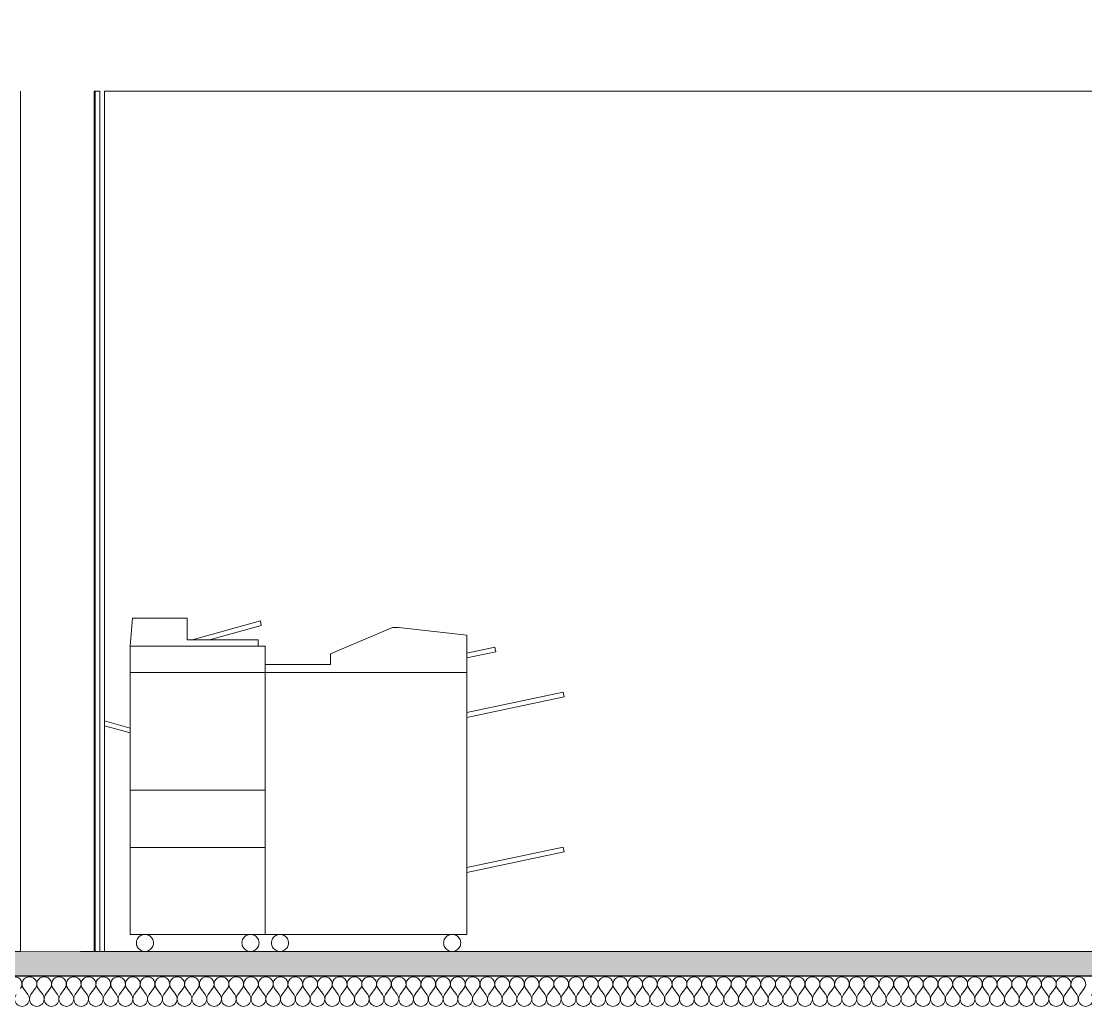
# Model space of a CAD drawing. Header units: millimetres. Extents: x -48147 to 1468943, y -496296 to 18123.
# Drawn here: x 1397886 to 1401317, y -491474 to -488296 of the extents above; entities that cross this region are included whole.
import ezdxf

# ---------------------------------------------------------------- set-up
doc = ezdxf.new("R2010")
doc.units = ezdxf.units.MM
doc.header["$MEASUREMENT"] = 0
doc.linetypes.add('Dashed', pattern=[2822.222233, 1411.111116, -1411.111116])
doc.linetypes.add('Wipeout_Contour', pattern=[1000, 0, -1000])
for name, color, linetype, lineweight, true_color in [('0_Pen_No__105', 7, 'Continuous', 15, 0xa6a6a6), ('New_A-20-M_Floor_Slab_Pen_No__107', 7, 'Continuous', 15, 0xa6a6a6), ('New_A-20-M_Floor_Slab_Pen_No__109', 7, 'Continuous', 15, 0xa6a6a6), ('New_A-20-M_Floor_Slab_Pen_No__162', 7, 'Continuous', 0, 0xe47200), ('New_A-35-M_FFE_Loose_Pen_No__64', 7, 'Continuous', 20, 0x606060)]:
    doc.layers.add(name, color=color, linetype=linetype, lineweight=lineweight, true_color=true_color)
for name, color, linetype in [('A-25-M_Wall_Int', 7, 'Continuous'), ('New_A-20-M_Floor_Slab', 7, 'Continuous'), ('New_A-25-M_Wall_Int', 7, 'Continuous'), ('New_A-35-M_FFE_Loose', 7, 'Continuous')]:
    doc.layers.add(name, color=color, linetype=linetype)
doc.layers.add('A-25-M_Wall_Int_Pen_No__87', color=8, linetype='Continuous', lineweight=20)
doc.layers.add('New_A-20-M_Floor_Slab_Pen_No__1', color=7, linetype='Continuous', lineweight=13)

# ---------------------------------------------------------------- blocks, each defined once
blk = doc.blocks.new('Section Elem_220_1', base_point=(1411454.5, -491295.5))
at = {"color": 254, "linetype": 'Wipeout_Contour', "lineweight": 0, "ltscale": 42978952.55593494}
blk.add_wipeout([(1398154, -491295.5), (1398284.3, -491295.5), (1398280.7, -491295.3), (1398277.2, -491294.6), (1398273.8, -491293.4), (1398270.5, -491291.8), (1398267.5, -491289.8), (1398264.8, -491287.5), (1398262.5, -491284.8), (1398260.5, -491281.8), (1398258.9, -491278.5), (1398257.7, -491275.1), (1398257, -491271.6), (1398256.8, -491268), (1398257, -491264.4), (1398257.7, -491260.9), (1398258.9, -491257.5), (1398260.5, -491254.3), (1398262.5, -491251.3), (1398264.8, -491248.6), (1398267.5, -491246.2), (1398270.5, -491244.2), (1398273.8, -491242.6), (1398277.2, -491241.5), (1398280.7, -491240.8), (1398284.3, -491240.5), (1398236.8, -491240.5), (1398236.8, -490590.5), (1398154, -490567.5)], dxfattribs=at).dxf.layer = 'New_A-25-M_Wall_Int'
at = {"color": 254, "linetype": 'Wipeout_Contour', "lineweight": 0, "ltscale": 90448647.16741201}
blk.add_wipeout([(1398154, -490552.1), (1398236.8, -490575.2), (1398236.8, -490310.5), (1398237.2, -490310.5), (1398244.4, -490220.5), (1398420.1, -490220.5), (1398420.1, -490290.5), (1398436.9, -490290.5), (1398656.8, -490229.3), (1398659.2, -490244), (1398492, -490290.5), (1398649.3, -490290.5), (1398649.3, -490310.5), (1398672.2, -490310.5), (1398672.2, -490370.5), (1398882.2, -490370.5), (1398882.2, -490335.5), (1399082.2, -490250.5), (1399102.2, -490250.5), (1399322.2, -490275.5), (1399322.2, -490333.4), (1399412.1, -490314.3), (1399415.2, -490329), (1399322.2, -490348.8), (1399322.2, -490525.2), (1399632.1, -490459.3), (1399635.2, -490474), (1399322.2, -490540.5), (1399322.2, -491025.2), (1399632.1, -490959.3), (1399635.2, -490974), (1399322.2, -491040.5), (1399322.2, -491240.5), (1399274.7, -491240.5), (1399278.3, -491240.8), (1399281.8, -491241.5), (1399285.2, -491242.6), (1399288.4, -491244.2), (1399291.4, -491246.2), (1399294.1, -491248.6), (1399296.5, -491251.3), (1399298.5, -491254.3), (1399300.1, -491257.5), (1399301.3, -491260.9), (1399302, -491264.4), (1399302.2, -491268), (1399302, -491271.6), (1399301.3, -491275.1), (1399300.1, -491278.5), (1399298.5, -491281.8), (1399296.5, -491284.8), (1399294.1, -491287.5), (1399291.4, -491289.8), (1399288.4, -491291.8), (1399285.2, -491293.4), (1399281.8, -491294.6), (1399278.3, -491295.3), (1399274.7, -491295.5), (1403094.8, -491295.5), (1403094.8, -488520.8), (1398154, -488520.8)], dxfattribs=at).dxf.layer = 'New_A-25-M_Wall_Int'
at = {"color": 254, "linetype": 'Wipeout_Contour', "lineweight": 0, "ltscale": 74111727.00626607}
blk.add_wipeout([(1398284.3, -491240.5), (1398287.9, -491240.8), (1398291.4, -491241.5), (1398294.8, -491242.6), (1398298, -491244.2), (1398301, -491246.2), (1398303.7, -491248.6), (1398306.1, -491251.3), (1398308.1, -491254.3), (1398309.7, -491257.5), (1398310.8, -491260.9), (1398311.5, -491264.4), (1398311.8, -491268), (1398311.5, -491271.6), (1398310.8, -491275.1), (1398309.7, -491278.5), (1398308.1, -491281.8), (1398306.1, -491284.8), (1398303.7, -491287.5), (1398301, -491289.8), (1398298, -491291.8), (1398294.8, -491293.4), (1398291.4, -491294.6), (1398287.9, -491295.3), (1398284.3, -491295.5), (1398624.7, -491295.5), (1398621.1, -491295.3), (1398617.6, -491294.6), (1398614.2, -491293.4), (1398610.9, -491291.8), (1398608, -491289.8), (1398605.3, -491287.5), (1398602.9, -491284.8), (1398600.9, -491281.8), (1398599.3, -491278.5), (1398598.1, -491275.1), (1398597.4, -491271.6), (1398597.2, -491268), (1398597.4, -491264.4), (1398598.1, -491260.9), (1398599.3, -491257.5), (1398600.9, -491254.3), (1398602.9, -491251.3), (1398605.3, -491248.6), (1398608, -491246.2), (1398610.9, -491244.2), (1398614.2, -491242.6), (1398617.6, -491241.5), (1398621.1, -491240.8), (1398624.7, -491240.5)], dxfattribs=at).dxf.layer = 'New_A-25-M_Wall_Int'
at = {"color": 254, "linetype": 'Wipeout_Contour', "lineweight": 0, "ltscale": 74121997.19539784}
blk.add_wipeout([(1398719.7, -491240.5), (1398624.7, -491240.5), (1398628.3, -491240.8), (1398631.8, -491241.5), (1398635.2, -491242.6), (1398638.4, -491244.2), (1398641.4, -491246.2), (1398644.1, -491248.6), (1398646.5, -491251.3), (1398648.5, -491254.3), (1398650.1, -491257.5), (1398651.3, -491260.9), (1398652, -491264.4), (1398652.2, -491268), (1398652, -491271.6), (1398651.3, -491275.1), (1398650.1, -491278.5), (1398648.5, -491281.8), (1398646.5, -491284.8), (1398644.1, -491287.5), (1398641.4, -491289.8), (1398638.4, -491291.8), (1398635.2, -491293.4), (1398631.8, -491294.6), (1398628.3, -491295.3), (1398624.7, -491295.5), (1398719.7, -491295.5), (1398716.1, -491295.3), (1398712.6, -491294.6), (1398709.2, -491293.4), (1398705.9, -491291.8), (1398703, -491289.8), (1398700.3, -491287.5), (1398697.9, -491284.8), (1398695.9, -491281.8), (1398694.3, -491278.5), (1398693.1, -491275.1), (1398692.4, -491271.6), (1398692.2, -491268), (1398692.4, -491264.4), (1398693.1, -491260.9), (1398694.3, -491257.5), (1398695.9, -491254.3), (1398697.9, -491251.3), (1398700.3, -491248.6), (1398703, -491246.2), (1398705.9, -491244.2), (1398709.2, -491242.6), (1398712.6, -491241.5), (1398716.1, -491240.8)], dxfattribs=at).dxf.layer = 'New_A-25-M_Wall_Int'
at = {"color": 254, "linetype": 'Wipeout_Contour', "lineweight": 0, "ltscale": 74137329.28109609}
blk.add_wipeout([(1398719.7, -491295.5), (1399274.7, -491295.5), (1399271.1, -491295.3), (1399267.6, -491294.6), (1399264.2, -491293.4), (1399260.9, -491291.8), (1399258, -491289.8), (1399255.3, -491287.5), (1399252.9, -491284.8), (1399250.9, -491281.8), (1399249.3, -491278.5), (1399248.1, -491275.1), (1399247.4, -491271.6), (1399247.2, -491268), (1399247.4, -491264.4), (1399248.1, -491260.9), (1399249.3, -491257.5), (1399250.9, -491254.3), (1399252.9, -491251.3), (1399255.3, -491248.6), (1399258, -491246.2), (1399260.9, -491244.2), (1399264.2, -491242.6), (1399267.6, -491241.5), (1399271.1, -491240.8), (1399274.7, -491240.5), (1398719.7, -491240.5), (1398723.3, -491240.8), (1398726.8, -491241.5), (1398730.2, -491242.6), (1398733.4, -491244.2), (1398736.4, -491246.2), (1398739.1, -491248.6), (1398741.5, -491251.3), (1398743.5, -491254.3), (1398745.1, -491257.5), (1398746.3, -491260.9), (1398747, -491264.4), (1398747.2, -491268), (1398747, -491271.6), (1398746.3, -491275.1), (1398745.1, -491278.5), (1398743.5, -491281.8), (1398741.5, -491284.8), (1398739.1, -491287.5), (1398736.4, -491289.8), (1398733.4, -491291.8), (1398730.2, -491293.4), (1398726.8, -491294.6), (1398723.3, -491295.3)], dxfattribs=at).dxf.layer = 'New_A-25-M_Wall_Int'
blk = doc.blocks.new('Section Elem_227_1', base_point=(1411454.5, -491295.5))
at = {"color": 254, "linetype": 'Wipeout_Contour', "lineweight": 0, "ltscale": 5928716.15789357}
blk.add_wipeout([(1398672.2, -491240.5), (1398672.2, -490960.5), (1398236.8, -490960.5), (1398236.8, -491240.5)], dxfattribs=at).dxf.layer = 'New_A-35-M_FFE_Loose'
at = {"color": 254, "linetype": 'Wipeout_Contour', "lineweight": 0, "ltscale": 5928408.066279491}
blk.add_wipeout([(1398672.2, -490960.5), (1398672.2, -490775.5), (1398236.8, -490775.5), (1398236.8, -490960.5)], dxfattribs=at).dxf.layer = 'New_A-35-M_FFE_Loose'
at = {"color": 254, "linetype": 'Wipeout_Contour', "lineweight": 0, "ltscale": 71139549.72790334}
blk.add_wipeout([(1398311.5, -491264.4), (1398310.8, -491260.9), (1398309.7, -491257.5), (1398308.1, -491254.3), (1398306.1, -491251.3), (1398303.7, -491248.6), (1398301, -491246.2), (1398298, -491244.2), (1398294.8, -491242.6), (1398291.4, -491241.5), (1398287.9, -491240.8), (1398284.3, -491240.5), (1398280.7, -491240.8), (1398277.2, -491241.5), (1398273.8, -491242.6), (1398270.5, -491244.2), (1398267.5, -491246.2), (1398264.8, -491248.6), (1398262.5, -491251.3), (1398260.5, -491254.3), (1398258.9, -491257.5), (1398257.7, -491260.9), (1398257, -491264.4), (1398256.8, -491268), (1398257, -491271.6), (1398257.7, -491275.1), (1398258.9, -491278.5), (1398260.5, -491281.8), (1398262.5, -491284.8), (1398264.8, -491287.5), (1398267.5, -491289.8), (1398270.5, -491291.8), (1398273.8, -491293.4), (1398277.2, -491294.6), (1398280.7, -491295.3), (1398284.3, -491295.5), (1398287.9, -491295.3), (1398291.4, -491294.6), (1398294.8, -491293.4), (1398298, -491291.8), (1398301, -491289.8), (1398303.7, -491287.5), (1398306.1, -491284.8), (1398308.1, -491281.8), (1398309.7, -491278.5), (1398310.8, -491275.1), (1398311.5, -491271.6), (1398311.8, -491268)], dxfattribs=at).dxf.layer = 'New_A-35-M_FFE_Loose'
at = {"color": 254, "linetype": 'Wipeout_Contour', "lineweight": 0, "ltscale": 71154966.14532548}
blk.add_wipeout([(1398652, -491264.4), (1398651.3, -491260.9), (1398650.1, -491257.5), (1398648.5, -491254.3), (1398646.5, -491251.3), (1398644.1, -491248.6), (1398641.4, -491246.2), (1398638.4, -491244.2), (1398635.2, -491242.6), (1398631.8, -491241.5), (1398628.3, -491240.8), (1398624.7, -491240.5), (1398621.1, -491240.8), (1398617.6, -491241.5), (1398614.2, -491242.6), (1398610.9, -491244.2), (1398608, -491246.2), (1398605.3, -491248.6), (1398602.9, -491251.3), (1398600.9, -491254.3), (1398599.3, -491257.5), (1398598.1, -491260.9), (1398597.4, -491264.4), (1398597.2, -491268), (1398597.4, -491271.6), (1398598.1, -491275.1), (1398599.3, -491278.5), (1398600.9, -491281.8), (1398602.9, -491284.8), (1398605.3, -491287.5), (1398608, -491289.8), (1398610.9, -491291.8), (1398614.2, -491293.4), (1398617.6, -491294.6), (1398621.1, -491295.3), (1398624.7, -491295.5), (1398628.3, -491295.3), (1398631.8, -491294.6), (1398635.2, -491293.4), (1398638.4, -491291.8), (1398641.4, -491289.8), (1398644.1, -491287.5), (1398646.5, -491284.8), (1398648.5, -491281.8), (1398650.1, -491278.5), (1398651.3, -491275.1), (1398652, -491271.6), (1398652.2, -491268)], dxfattribs=at).dxf.layer = 'New_A-35-M_FFE_Loose'
at = {"layer": 'New_A-35-M_FFE_Loose_Pen_No__64', "linetype": 'Continuous'}
for p, q in [((1398236.8, -491240.5), (1398236.8, -490960.5)), ((1398270.5, -491244.2), (1398273.8, -491242.6)), ((1398273.8, -491242.6), (1398277.2, -491241.5)), ((1398277.2, -491241.5), (1398280.7, -491240.8)), ((1398280.7, -491240.8), (1398284.3, -491240.5)), ((1398284.3, -491240.5), (1398287.9, -491240.8)), ((1398287.9, -491240.8), (1398291.4, -491241.5)), ((1398291.4, -491241.5), (1398294.8, -491242.6)), ((1398294.8, -491242.6), (1398298, -491244.2)), ((1398610.9, -491244.2), (1398614.2, -491242.6)), ((1398614.2, -491242.6), (1398617.6, -491241.5)), ((1398617.6, -491241.5), (1398621.1, -491240.8)), ((1398621.1, -491240.8), (1398624.7, -491240.5)), ((1398624.7, -491240.5), (1398628.3, -491240.8)), ((1398628.3, -491240.8), (1398631.8, -491241.5)), ((1398631.8, -491241.5), (1398635.2, -491242.6)), ((1398635.2, -491242.6), (1398638.4, -491244.2)), ((1398256.8, -491268), (1398257, -491264.4)), ((1398257, -491271.6), (1398256.8, -491268)), ((1398257, -491264.4), (1398257.7, -491260.9)), ((1398257.7, -491275.1), (1398257, -491271.6)), ((1398257.7, -491260.9), (1398258.9, -491257.5)), ((1398258.9, -491278.5), (1398257.7, -491275.1)), ((1398258.9, -491257.5), (1398260.5, -491254.3)), ((1398260.5, -491254.3), (1398262.5, -491251.3)), ((1398262.5, -491251.3), (1398264.8, -491248.6)), ((1398264.8, -491248.6), (1398267.5, -491246.2)), ((1398267.5, -491246.2), (1398270.5, -491244.2)), ((1398298, -491244.2), (1398301, -491246.2)), ((1398301, -491246.2), (1398303.7, -491248.6)), ((1398303.7, -491248.6), (1398303.7, -491248.6)), ((1398303.7, -491248.6), (1398306.1, -491251.3)), ((1398306.1, -491251.3), (1398308.1, -491254.3)), ((1398308.1, -491254.3), (1398309.7, -491257.5)), ((1398309.7, -491257.5), (1398310.8, -491260.9)), ((1398310.8, -491275.1), (1398309.7, -491278.5)), ((1398310.8, -491260.9), (1398311.5, -491264.4)), ((1398311.5, -491271.6), (1398310.8, -491275.1)), ((1398311.5, -491264.4), (1398311.8, -491268)), ((1398311.8, -491268), (1398311.5, -491271.6)), ((1398597.2, -491268), (1398597.4, -491264.4)), ((1398597.4, -491271.6), (1398597.2, -491268)), ((1398597.4, -491264.4), (1398598.1, -491260.9)), ((1398598.1, -491275.1), (1398597.4, -491271.6)), ((1398598.1, -491260.9), (1398599.3, -491257.5)), ((1398599.3, -491278.5), (1398598.1, -491275.1)), ((1398599.3, -491257.5), (1398600.9, -491254.3)), ((1398600.9, -491254.3), (1398602.9, -491251.3)), ((1398602.9, -491251.3), (1398605.3, -491248.6)), ((1398605.3, -491248.6), (1398608, -491246.2)), ((1398608, -491246.2), (1398610.9, -491244.2)), ((1398638.4, -491244.2), (1398641.4, -491246.2)), ((1398641.4, -491246.2), (1398644.1, -491248.6)), ((1398644.1, -491248.6), (1398644.1, -491248.6)), ((1398644.1, -491248.6), (1398646.5, -491251.3)), ((1398646.5, -491251.3), (1398648.5, -491254.3)), ((1398648.5, -491254.3), (1398650.1, -491257.5)), ((1398650.1, -491257.5), (1398651.3, -491260.9)), ((1398651.3, -491275.1), (1398650.1, -491278.5)), ((1398651.3, -491260.9), (1398652, -491264.4)), ((1398652, -491271.6), (1398651.3, -491275.1)), ((1398652, -491264.4), (1398652.2, -491268)), ((1398652.2, -491268), (1398652, -491271.6)), ((1398260.5, -491281.8), (1398258.9, -491278.5)), ((1398262.5, -491284.8), (1398260.5, -491281.8)), ((1398264.8, -491287.5), (1398262.5, -491284.8)), ((1398267.5, -491289.8), (1398264.8, -491287.5)), ((1398270.5, -491291.8), (1398267.5, -491289.8)), ((1398273.8, -491293.4), (1398270.5, -491291.8)), ((1398277.2, -491294.6), (1398273.8, -491293.4)), ((1398280.7, -491295.3), (1398277.2, -491294.6)), ((1398284.3, -491295.5), (1398280.7, -491295.3)), ((1398287.9, -491295.3), (1398284.3, -491295.5)), ((1398291.4, -491294.6), (1398287.9, -491295.3)), ((1398294.8, -491293.4), (1398291.4, -491294.6)), ((1398298, -491291.8), (1398294.8, -491293.4)), ((1398301, -491289.8), (1398298, -491291.8)), ((1398303.7, -491287.5), (1398301, -491289.8)), ((1398306.1, -491284.8), (1398303.7, -491287.5)), ((1398308.1, -491281.8), (1398306.1, -491284.8)), ((1398309.7, -491278.5), (1398308.1, -491281.8)), ((1398600.9, -491281.8), (1398599.3, -491278.5)), ((1398602.9, -491284.8), (1398600.9, -491281.8)), ((1398605.3, -491287.5), (1398602.9, -491284.8)), ((1398608, -491289.8), (1398605.3, -491287.5)), ((1398610.9, -491291.8), (1398608, -491289.8)), ((1398614.2, -491293.4), (1398610.9, -491291.8)), ((1398617.6, -491294.6), (1398614.2, -491293.4)), ((1398621.1, -491295.3), (1398617.6, -491294.6)), ((1398624.7, -491295.5), (1398621.1, -491295.3)), ((1398628.3, -491295.3), (1398624.7, -491295.5)), ((1398631.8, -491294.6), (1398628.3, -491295.3)), ((1398635.2, -491293.4), (1398631.8, -491294.6)), ((1398638.4, -491291.8), (1398635.2, -491293.4)), ((1398641.4, -491289.8), (1398638.4, -491291.8)), ((1398644.1, -491287.5), (1398641.4, -491289.8)), ((1398646.5, -491284.8), (1398644.1, -491287.5)), ((1398648.5, -491281.8), (1398646.5, -491284.8)), ((1398650.1, -491278.5), (1398648.5, -491281.8))]:
    blk.add_line(p, q, dxfattribs=at)
at = {"color": 254, "linetype": 'Wipeout_Contour', "lineweight": 0, "ltscale": 5928033.942478955}
blk.add_wipeout([(1398672.2, -490775.5), (1398672.2, -490395.5), (1398236.8, -490395.5), (1398236.8, -490775.5)], dxfattribs=at).dxf.layer = 'New_A-35-M_FFE_Loose'
at = {"layer": 'New_A-35-M_FFE_Loose_Pen_No__64', "linetype": 'Continuous'}
blk.add_line((1398236.8, -490960.5), (1398236.8, -490775.5), dxfattribs=at)
at = {"color": 254, "linetype": 'Wipeout_Contour', "lineweight": 0, "ltscale": 5927726.110614408}
blk.add_wipeout([(1398672.2, -490395.5), (1398672.2, -490310.5), (1398236.8, -490310.5), (1398236.8, -490395.5)], dxfattribs=at).dxf.layer = 'New_A-35-M_FFE_Loose'
at = {"color": 254, "linetype": 'Wipeout_Contour', "lineweight": 0, "ltscale": 5927037.161290466}
blk.add_wipeout([(1398236.8, -490575.2), (1398154, -490552.1), (1398154, -490567.5), (1398236.8, -490590.5)], dxfattribs=at).dxf.layer = 'New_A-35-M_FFE_Loose'
at = {"layer": 'New_A-35-M_FFE_Loose_Pen_No__64', "linetype": 'Continuous'}
for p, q in [((1398236.8, -490775.5), (1398236.8, -490395.5)), ((1398154, -490552.1), (1398236.8, -490575.2)), ((1398154, -490567.5), (1398236.8, -490590.5))]:
    blk.add_line(p, q, dxfattribs=at)
at = {"color": 254, "linetype": 'Wipeout_Contour', "lineweight": 0, "ltscale": 8891331.72791387}
blk.add_wipeout([(1398649.3, -490310.5), (1398649.3, -490290.5), (1398420.1, -490290.5), (1398420.1, -490220.5), (1398244.4, -490220.5), (1398237.2, -490310.5)], dxfattribs=at).dxf.layer = 'New_A-35-M_FFE_Loose'
at = {"color": 254, "linetype": 'Wipeout_Contour', "lineweight": 0, "ltscale": 5930390.424115315}
blk.add_wipeout([(1399322.2, -491240.5), (1399322.2, -490395.5), (1398672.2, -490395.5), (1398672.2, -491240.5)], dxfattribs=at).dxf.layer = 'New_A-35-M_FFE_Loose'
at = {"layer": 'New_A-35-M_FFE_Loose_Pen_No__64', "linetype": 'Continuous'}
for p, q in [((1398237.2, -490310.5), (1398244.4, -490220.5)), ((1398236.8, -490310.5), (1398236.8, -490395.5)), ((1398672.2, -490775.5), (1398236.8, -490775.5)), ((1398672.2, -490960.5), (1398236.8, -490960.5)), ((1398672.2, -491240.5), (1398236.8, -491240.5))]:
    blk.add_line(p, q, dxfattribs=at)
at = {"color": 254, "linetype": 'Wipeout_Contour', "lineweight": 0, "ltscale": 5928010.523733215}
blk.add_wipeout([(1398436.9, -490290.5), (1398492, -490290.5), (1398659.2, -490244), (1398656.8, -490229.3)], dxfattribs=at).dxf.layer = 'New_A-35-M_FFE_Loose'
at = {"color": 254, "linetype": 'Wipeout_Contour', "lineweight": 0, "ltscale": 5931783.508932209}
blk.add_wipeout([(1399635.2, -490474), (1399632.1, -490459.3), (1399322.2, -490525.2), (1399322.2, -490540.5)], dxfattribs=at).dxf.layer = 'New_A-35-M_FFE_Loose'
at = {"color": 254, "linetype": 'Wipeout_Contour', "lineweight": 0, "ltscale": 5932445.329954999}
blk.add_wipeout([(1399635.2, -490974), (1399632.1, -490959.3), (1399322.2, -491025.2), (1399322.2, -491040.5)], dxfattribs=at).dxf.layer = 'New_A-35-M_FFE_Loose'
at = {"color": 254, "linetype": 'Wipeout_Contour', "lineweight": 0, "ltscale": 71159268.47491212}
blk.add_wipeout([(1398747, -491264.4), (1398746.3, -491260.9), (1398745.1, -491257.5), (1398743.5, -491254.3), (1398741.5, -491251.3), (1398739.1, -491248.6), (1398736.4, -491246.2), (1398733.4, -491244.2), (1398730.2, -491242.6), (1398726.8, -491241.5), (1398723.3, -491240.8), (1398719.7, -491240.5), (1398716.1, -491240.8), (1398712.6, -491241.5), (1398709.2, -491242.6), (1398705.9, -491244.2), (1398703, -491246.2), (1398700.3, -491248.6), (1398697.9, -491251.3), (1398695.9, -491254.3), (1398694.3, -491257.5), (1398693.1, -491260.9), (1398692.4, -491264.4), (1398692.2, -491268), (1398692.4, -491271.6), (1398693.1, -491275.1), (1398694.3, -491278.5), (1398695.9, -491281.8), (1398697.9, -491284.8), (1398700.3, -491287.5), (1398703, -491289.8), (1398705.9, -491291.8), (1398709.2, -491293.4), (1398712.6, -491294.6), (1398716.1, -491295.3), (1398719.7, -491295.5), (1398723.3, -491295.3), (1398726.8, -491294.6), (1398730.2, -491293.4), (1398733.4, -491291.8), (1398736.4, -491289.8), (1398739.1, -491287.5), (1398741.5, -491284.8), (1398743.5, -491281.8), (1398745.1, -491278.5), (1398746.3, -491275.1), (1398747, -491271.6), (1398747.2, -491268)], dxfattribs=at).dxf.layer = 'New_A-35-M_FFE_Loose'
at = {"color": 254, "linetype": 'Wipeout_Contour', "lineweight": 0, "ltscale": 71184403.77837989}
blk.add_wipeout([(1399302, -491264.4), (1399301.3, -491260.9), (1399300.1, -491257.5), (1399298.5, -491254.3), (1399296.5, -491251.3), (1399294.1, -491248.6), (1399291.4, -491246.2), (1399288.4, -491244.2), (1399285.2, -491242.6), (1399281.8, -491241.5), (1399278.3, -491240.8), (1399274.7, -491240.5), (1399271.1, -491240.8), (1399267.6, -491241.5), (1399264.2, -491242.6), (1399260.9, -491244.2), (1399258, -491246.2), (1399255.3, -491248.6), (1399252.9, -491251.3), (1399250.9, -491254.3), (1399249.3, -491257.5), (1399248.1, -491260.9), (1399247.4, -491264.4), (1399247.2, -491268), (1399247.4, -491271.6), (1399248.1, -491275.1), (1399249.3, -491278.5), (1399250.9, -491281.8), (1399252.9, -491284.8), (1399255.3, -491287.5), (1399258, -491289.8), (1399260.9, -491291.8), (1399264.2, -491293.4), (1399267.6, -491294.6), (1399271.1, -491295.3), (1399274.7, -491295.5), (1399278.3, -491295.3), (1399281.8, -491294.6), (1399285.2, -491293.4), (1399288.4, -491291.8), (1399291.4, -491289.8), (1399294.1, -491287.5), (1399296.5, -491284.8), (1399298.5, -491281.8), (1399300.1, -491278.5), (1399301.3, -491275.1), (1399302, -491271.6), (1399302.2, -491268)], dxfattribs=at).dxf.layer = 'New_A-35-M_FFE_Loose'
at = {"layer": 'New_A-35-M_FFE_Loose_Pen_No__64', "linetype": 'Continuous'}
for p, q in [((1398244.4, -490220.5), (1398420.1, -490220.5)), ((1398420.1, -490220.5), (1398420.1, -490290.5)), ((1398420.1, -490290.5), (1398649.3, -490290.5)), ((1398649.3, -490290.5), (1398649.3, -490310.5)), ((1399632.1, -490459.3), (1399322.2, -490525.2)), ((1399635.2, -490474), (1399322.2, -490540.5)), ((1399635.2, -490474), (1399632.1, -490459.3)), ((1399632.1, -490959.3), (1399322.2, -491025.2)), ((1399635.2, -490974), (1399632.1, -490959.3)), ((1399635.2, -490974), (1399322.2, -491040.5)), ((1399322.2, -491240.5), (1398672.2, -491240.5)), ((1398705.9, -491244.2), (1398709.2, -491242.6)), ((1398709.2, -491242.6), (1398712.6, -491241.5)), ((1398712.6, -491241.5), (1398716.1, -491240.8)), ((1398716.1, -491240.8), (1398719.7, -491240.5)), ((1398719.7, -491240.5), (1398723.3, -491240.8)), ((1398723.3, -491240.8), (1398726.8, -491241.5)), ((1398726.8, -491241.5), (1398730.2, -491242.6)), ((1398730.2, -491242.6), (1398733.4, -491244.2)), ((1399260.9, -491244.2), (1399264.2, -491242.6)), ((1399264.2, -491242.6), (1399267.6, -491241.5)), ((1399267.6, -491241.5), (1399271.1, -491240.8)), ((1399271.1, -491240.8), (1399274.7, -491240.5)), ((1399274.7, -491240.5), (1399278.3, -491240.8)), ((1399278.3, -491240.8), (1399281.8, -491241.5)), ((1399281.8, -491241.5), (1399285.2, -491242.6)), ((1399285.2, -491242.6), (1399288.4, -491244.2)), ((1398692.2, -491268), (1398692.4, -491264.4)), ((1398692.4, -491271.6), (1398692.2, -491268)), ((1398692.4, -491264.4), (1398693.1, -491260.9)), ((1398693.1, -491275.1), (1398692.4, -491271.6)), ((1398693.1, -491260.9), (1398694.3, -491257.5)), ((1398694.3, -491278.5), (1398693.1, -491275.1)), ((1398694.3, -491257.5), (1398695.9, -491254.3)), ((1398695.9, -491254.3), (1398697.9, -491251.3)), ((1398697.9, -491251.3), (1398700.3, -491248.6)), ((1398700.3, -491248.6), (1398703, -491246.2)), ((1398703, -491246.2), (1398705.9, -491244.2)), ((1398733.4, -491244.2), (1398736.4, -491246.2)), ((1398736.4, -491246.2), (1398739.1, -491248.6)), ((1398739.1, -491248.6), (1398741.5, -491251.3)), ((1398741.5, -491251.3), (1398743.5, -491254.3)), ((1398743.5, -491254.3), (1398745.1, -491257.5)), ((1398745.1, -491257.5), (1398746.3, -491260.9)), ((1398746.3, -491275.1), (1398745.1, -491278.5)), ((1398746.3, -491260.9), (1398747, -491264.4)), ((1398747, -491271.6), (1398746.3, -491275.1)), ((1398747, -491264.4), (1398747.2, -491268)), ((1398747.2, -491268), (1398747, -491271.6)), ((1399247.2, -491268), (1399247.4, -491264.4)), ((1399247.4, -491271.6), (1399247.2, -491268)), ((1399247.4, -491264.4), (1399248.1, -491260.9)), ((1399248.1, -491275.1), (1399247.4, -491271.6)), ((1399248.1, -491260.9), (1399249.3, -491257.5)), ((1399249.3, -491278.5), (1399248.1, -491275.1)), ((1399249.3, -491257.5), (1399250.9, -491254.3)), ((1399250.9, -491254.3), (1399252.9, -491251.3)), ((1399252.9, -491251.3), (1399255.3, -491248.6)), ((1399255.3, -491248.6), (1399258, -491246.2)), ((1399258, -491246.2), (1399260.9, -491244.2)), ((1399288.4, -491244.2), (1399291.4, -491246.2)), ((1399291.4, -491246.2), (1399294.1, -491248.6)), ((1399294.1, -491248.6), (1399296.5, -491251.3)), ((1399296.5, -491251.3), (1399298.5, -491254.3)), ((1399298.5, -491254.3), (1399300.1, -491257.5)), ((1399300.1, -491257.5), (1399301.3, -491260.9)), ((1399301.3, -491275.1), (1399300.1, -491278.5)), ((1399301.3, -491260.9), (1399302, -491264.4)), ((1399302, -491271.6), (1399301.3, -491275.1)), ((1399302, -491264.4), (1399302.2, -491268)), ((1399302.2, -491268), (1399302, -491271.6)), ((1398695.9, -491281.8), (1398694.3, -491278.5)), ((1398697.9, -491284.8), (1398695.9, -491281.8)), ((1398700.3, -491287.5), (1398697.9, -491284.8)), ((1398703, -491289.8), (1398700.3, -491287.5)), ((1398705.9, -491291.8), (1398703, -491289.8)), ((1398709.2, -491293.4), (1398705.9, -491291.8)), ((1398712.6, -491294.6), (1398709.2, -491293.4)), ((1398716.1, -491295.3), (1398712.6, -491294.6)), ((1398719.7, -491295.5), (1398716.1, -491295.3)), ((1398723.3, -491295.3), (1398719.7, -491295.5)), ((1398726.8, -491294.6), (1398723.3, -491295.3)), ((1398730.2, -491293.4), (1398726.8, -491294.6)), ((1398733.4, -491291.8), (1398730.2, -491293.4)), ((1398736.4, -491289.8), (1398733.4, -491291.8)), ((1398739.1, -491287.5), (1398736.4, -491289.8)), ((1398741.5, -491284.8), (1398739.1, -491287.5)), ((1398743.5, -491281.8), (1398741.5, -491284.8)), ((1398745.1, -491278.5), (1398743.5, -491281.8)), ((1399250.9, -491281.8), (1399249.3, -491278.5)), ((1399252.9, -491284.8), (1399250.9, -491281.8)), ((1399255.3, -491287.5), (1399252.9, -491284.8)), ((1399258, -491289.8), (1399255.3, -491287.5)), ((1399260.9, -491291.8), (1399258, -491289.8)), ((1399264.2, -491293.4), (1399260.9, -491291.8)), ((1399267.6, -491294.6), (1399264.2, -491293.4)), ((1399271.1, -491295.3), (1399267.6, -491294.6)), ((1399274.7, -491295.5), (1399271.1, -491295.3)), ((1399278.3, -491295.3), (1399274.7, -491295.5)), ((1399281.8, -491294.6), (1399278.3, -491295.3)), ((1399285.2, -491293.4), (1399281.8, -491294.6)), ((1399288.4, -491291.8), (1399285.2, -491293.4)), ((1399291.4, -491289.8), (1399288.4, -491291.8)), ((1399294.1, -491287.5), (1399291.4, -491289.8)), ((1399296.5, -491284.8), (1399294.1, -491287.5)), ((1399298.5, -491281.8), (1399296.5, -491284.8)), ((1399300.1, -491278.5), (1399298.5, -491281.8))]:
    blk.add_line(p, q, dxfattribs=at)
at = {"color": 254, "linetype": 'Wipeout_Contour', "lineweight": 0, "ltscale": 11859452.33557833}
blk.add_wipeout([(1399082.2, -490250.5), (1398882.2, -490335.5), (1398882.2, -490370.5), (1398672.2, -490370.5), (1398672.2, -490395.5), (1399322.2, -490395.5), (1399322.2, -490275.5), (1399102.2, -490250.5)], dxfattribs=at).dxf.layer = 'New_A-35-M_FFE_Loose'
at = {"layer": 'New_A-35-M_FFE_Loose_Pen_No__64', "linetype": 'Continuous'}
for p, q in [((1398656.8, -490229.3), (1398436.9, -490290.5)), ((1398659.2, -490244), (1398492, -490290.5)), ((1398659.2, -490244), (1398656.8, -490229.3)), ((1398882.2, -490335.5), (1399082.2, -490250.5)), ((1399082.2, -490250.5), (1399102.2, -490250.5)), ((1399102.2, -490250.5), (1399322.2, -490275.5)), ((1398672.2, -490310.5), (1398236.8, -490310.5)), ((1398672.2, -490310.5), (1398672.2, -490370.5)), ((1398882.2, -490370.5), (1398882.2, -490335.5)), ((1398672.2, -490395.5), (1398672.2, -490370.5)), ((1398672.2, -490370.5), (1398882.2, -490370.5)), ((1398672.2, -490395.5), (1398236.8, -490395.5)), ((1398672.2, -491240.5), (1398672.2, -490395.5)), ((1399322.2, -490395.5), (1398672.2, -490395.5)), ((1399322.2, -491240.5), (1399322.2, -490395.5))]:
    blk.add_line(p, q, dxfattribs=at)
at = {"color": 254, "linetype": 'Wipeout_Contour', "lineweight": 0, "ltscale": 5931145.529464589}
blk.add_wipeout([(1399322.2, -490348.8), (1399415.2, -490329), (1399412.1, -490314.3), (1399322.2, -490333.4)], dxfattribs=at).dxf.layer = 'New_A-35-M_FFE_Loose'
at = {"layer": 'New_A-35-M_FFE_Loose_Pen_No__64', "linetype": 'Continuous'}
for p, q in [((1399322.2, -490275.5), (1399322.2, -490395.5)), ((1399412.1, -490314.3), (1399322.2, -490333.4)), ((1399415.2, -490329), (1399412.1, -490314.3)), ((1399415.2, -490329), (1399322.2, -490348.8))]:
    blk.add_line(p, q, dxfattribs=at)
blk = doc.blocks.new('*X445', base_point=(1411454.5, -491295.5))
at = {"layer": 'New_A-20-M_Floor_Slab_Pen_No__107', "linetype": 'Continuous'}
for p, q in [((1397907.3, -491434.5), (1397893, -491415.5)), ((1397916.8, -491434.5), (1397931.1, -491415.5)), ((1397954.9, -491434.5), (1397940.6, -491415.5)), ((1397964.4, -491434.5), (1397978.7, -491415.5)), ((1398002.5, -491434.5), (1397988.2, -491415.5)), ((1398012.1, -491434.5), (1398026.3, -491415.5)), ((1398050.1, -491434.5), (1398035.9, -491415.5)), ((1398059.7, -491434.5), (1398074, -491415.5)), ((1398097.8, -491434.5), (1398083.5, -491415.5)), ((1398107.3, -491434.5), (1398121.6, -491415.5)), ((1398145.4, -491434.5), (1398131.1, -491415.5)), ((1398154.9, -491434.5), (1398169.2, -491415.5)), ((1398193, -491434.5), (1398178.7, -491415.5)), ((1398202.5, -491434.5), (1398216.8, -491415.5)), ((1398240.6, -491434.5), (1398226.3, -491415.5)), ((1398250.1, -491434.5), (1398264.4, -491415.5)), ((1398288.2, -491434.5), (1398274, -491415.5)), ((1398297.8, -491434.5), (1398312.1, -491415.5)), ((1398335.9, -491434.5), (1398321.6, -491415.5)), ((1398345.4, -491434.5), (1398359.7, -491415.5)), ((1398383.5, -491434.5), (1398369.2, -491415.5)), ((1398393, -491434.5), (1398407.3, -491415.5)), ((1398431.1, -491434.5), (1398416.8, -491415.5)), ((1398440.6, -491434.5), (1398454.9, -491415.5)), ((1398478.7, -491434.5), (1398464.4, -491415.5)), ((1398488.2, -491434.5), (1398502.5, -491415.5)), ((1398526.3, -491434.5), (1398512.1, -491415.5)), ((1398535.9, -491434.5), (1398550.1, -491415.5)), ((1398574, -491434.5), (1398559.7, -491415.5)), ((1398583.5, -491434.5), (1398597.8, -491415.5)), ((1398621.6, -491434.5), (1398607.3, -491415.5)), ((1398631.1, -491434.5), (1398645.4, -491415.5)), ((1398669.2, -491434.5), (1398654.9, -491415.5)), ((1398678.7, -491434.5), (1398693, -491415.5)), ((1398716.8, -491434.5), (1398702.5, -491415.5)), ((1398726.3, -491434.5), (1398740.6, -491415.5)), ((1398764.4, -491434.5), (1398750.1, -491415.5)), ((1398774, -491434.5), (1398788.2, -491415.5)), ((1398812.1, -491434.5), (1398797.8, -491415.5)), ((1398821.6, -491434.5), (1398835.9, -491415.5)), ((1398859.7, -491434.5), (1398845.4, -491415.5)), ((1398869.2, -491434.5), (1398883.5, -491415.5)), ((1398907.3, -491434.5), (1398893, -491415.5)), ((1398916.8, -491434.5), (1398931.1, -491415.5)), ((1398954.9, -491434.5), (1398940.6, -491415.5)), ((1398964.4, -491434.5), (1398978.7, -491415.5)), ((1399002.5, -491434.5), (1398988.2, -491415.5)), ((1399012.1, -491434.5), (1399026.3, -491415.5)), ((1399050.1, -491434.5), (1399035.9, -491415.5)), ((1399059.7, -491434.5), (1399074, -491415.5)), ((1399097.8, -491434.5), (1399083.5, -491415.5)), ((1399107.3, -491434.5), (1399121.6, -491415.5)), ((1399145.4, -491434.5), (1399131.1, -491415.5)), ((1399154.9, -491434.5), (1399169.2, -491415.5)), ((1399193, -491434.5), (1399178.7, -491415.5)), ((1399202.5, -491434.5), (1399216.8, -491415.5)), ((1399240.6, -491434.5), (1399226.3, -491415.5)), ((1399250.1, -491434.5), (1399264.4, -491415.5)), ((1399288.2, -491434.5), (1399274, -491415.5)), ((1399297.8, -491434.5), (1399312.1, -491415.5)), ((1399335.9, -491434.5), (1399321.6, -491415.5)), ((1399345.4, -491434.5), (1399359.7, -491415.5)), ((1399383.5, -491434.5), (1399369.2, -491415.5)), ((1399393, -491434.5), (1399407.3, -491415.5)), ((1399431.1, -491434.5), (1399416.8, -491415.5)), ((1399440.6, -491434.5), (1399454.9, -491415.5)), ((1399478.7, -491434.5), (1399464.4, -491415.5)), ((1399488.2, -491434.5), (1399502.5, -491415.5)), ((1399526.3, -491434.5), (1399512.1, -491415.5)), ((1399535.9, -491434.5), (1399550.1, -491415.5)), ((1399574, -491434.5), (1399559.7, -491415.5)), ((1399583.5, -491434.5), (1399597.8, -491415.5)), ((1399621.6, -491434.5), (1399607.3, -491415.5)), ((1399631.1, -491434.5), (1399645.4, -491415.5)), ((1399669.2, -491434.5), (1399654.9, -491415.5)), ((1399678.7, -491434.5), (1399693, -491415.5)), ((1399716.8, -491434.5), (1399702.5, -491415.5)), ((1399726.3, -491434.5), (1399740.6, -491415.5)), ((1399764.4, -491434.5), (1399750.1, -491415.5)), ((1399774, -491434.5), (1399788.2, -491415.5)), ((1399812.1, -491434.5), (1399797.8, -491415.5)), ((1399821.6, -491434.5), (1399835.9, -491415.5)), ((1399859.7, -491434.5), (1399845.4, -491415.5)), ((1399869.2, -491434.5), (1399883.5, -491415.5)), ((1399907.3, -491434.5), (1399893, -491415.5)), ((1399916.8, -491434.5), (1399931.1, -491415.5)), ((1399954.9, -491434.5), (1399940.6, -491415.5)), ((1399964.4, -491434.5), (1399978.7, -491415.5)), ((1400002.5, -491434.5), (1399988.2, -491415.5)), ((1400012.1, -491434.5), (1400026.3, -491415.5)), ((1400050.1, -491434.5), (1400035.9, -491415.5)), ((1400059.7, -491434.5), (1400074, -491415.5)), ((1400097.8, -491434.5), (1400083.5, -491415.5)), ((1400107.3, -491434.5), (1400121.6, -491415.5)), ((1400145.4, -491434.5), (1400131.1, -491415.5)), ((1400154.9, -491434.5), (1400169.2, -491415.5)), ((1400193, -491434.5), (1400178.7, -491415.5)), ((1400202.5, -491434.5), (1400216.8, -491415.5)), ((1400240.6, -491434.5), (1400226.3, -491415.5)), ((1400250.1, -491434.5), (1400264.4, -491415.5)), ((1400288.2, -491434.5), (1400274, -491415.5)), ((1400297.8, -491434.5), (1400312.1, -491415.5)), ((1400335.9, -491434.5), (1400321.6, -491415.5)), ((1400345.4, -491434.5), (1400359.7, -491415.5)), ((1400383.5, -491434.5), (1400369.2, -491415.5)), ((1400393, -491434.5), (1400407.3, -491415.5)), ((1400431.1, -491434.5), (1400416.8, -491415.5)), ((1400440.6, -491434.5), (1400454.9, -491415.5)), ((1400478.7, -491434.5), (1400464.4, -491415.5)), ((1400488.2, -491434.5), (1400502.5, -491415.5)), ((1400526.3, -491434.5), (1400512.1, -491415.5)), ((1400535.9, -491434.5), (1400550.1, -491415.5)), ((1400574, -491434.5), (1400559.7, -491415.5)), ((1400583.5, -491434.5), (1400597.8, -491415.5)), ((1400621.6, -491434.5), (1400607.3, -491415.5)), ((1400631.1, -491434.5), (1400645.4, -491415.5)), ((1400669.2, -491434.5), (1400654.9, -491415.5)), ((1400678.7, -491434.5), (1400693, -491415.5)), ((1400716.8, -491434.5), (1400702.5, -491415.5)), ((1400726.3, -491434.5), (1400740.6, -491415.5)), ((1400764.4, -491434.5), (1400750.1, -491415.5)), ((1400774, -491434.5), (1400788.2, -491415.5)), ((1400812.1, -491434.5), (1400797.8, -491415.5)), ((1400821.6, -491434.5), (1400835.9, -491415.5)), ((1400859.7, -491434.5), (1400845.4, -491415.5)), ((1400869.2, -491434.5), (1400883.5, -491415.5)), ((1400907.3, -491434.5), (1400893, -491415.5)), ((1400916.8, -491434.5), (1400931.1, -491415.5)), ((1400954.9, -491434.5), (1400940.6, -491415.5)), ((1400964.4, -491434.5), (1400978.7, -491415.5)), ((1401002.5, -491434.5), (1400988.2, -491415.5)), ((1401012.1, -491434.5), (1401026.3, -491415.5)), ((1401050.1, -491434.5), (1401035.9, -491415.5)), ((1401059.7, -491434.5), (1401074, -491415.5)), ((1401097.8, -491434.5), (1401083.5, -491415.5)), ((1401107.3, -491434.5), (1401121.6, -491415.5)), ((1401145.4, -491434.5), (1401131.1, -491415.5)), ((1401154.9, -491434.5), (1401169.2, -491415.5)), ((1401193, -491434.5), (1401178.7, -491415.5)), ((1401202.5, -491434.5), (1401216.8, -491415.5)), ((1401240.6, -491434.5), (1401226.3, -491415.5)), ((1401250.1, -491434.5), (1401264.4, -491415.5)), ((1401288.2, -491434.5), (1401274, -491415.5)), ((1401297.8, -491434.5), (1401312.1, -491415.5))]:
    blk.add_line(p, q, dxfattribs=at)
for centre, start, end in [((1397864.4, -491401.2), 323.1301, 90), ((1397912.1, -491401.2), 90, 216.8699), ((1397912.1, -491401.2), 323.1301, 90), ((1397959.7, -491401.2), 90, 216.8699), ((1397959.7, -491401.2), 323.1301, 90), ((1398007.3, -491401.2), 90, 216.8699), ((1398007.3, -491401.2), 323.1301, 90), ((1398054.9, -491401.2), 90, 216.8699), ((1398054.9, -491401.2), 323.1301, 90), ((1398102.5, -491401.2), 90, 216.8699), ((1398102.5, -491401.2), 323.1301, 90), ((1398150.1, -491401.2), 90, 216.8699), ((1398150.1, -491401.2), 323.1301, 90), ((1398197.8, -491401.2), 90, 216.8699), ((1398197.8, -491401.2), 323.1301, 90), ((1398245.4, -491401.2), 90, 216.8699), ((1398245.4, -491401.2), 323.1301, 90), ((1398293, -491401.2), 90, 216.8699), ((1398293, -491401.2), 323.1301, 90), ((1398340.6, -491401.2), 90, 216.8699), ((1398340.6, -491401.2), 323.1301, 90), ((1398388.2, -491401.2), 90, 216.8699), ((1398388.2, -491401.2), 323.1301, 90), ((1398435.9, -491401.2), 90, 216.8699), ((1398435.9, -491401.2), 323.1301, 90), ((1398483.5, -491401.2), 90, 216.8699), ((1398483.5, -491401.2), 323.1301, 90), ((1398531.1, -491401.2), 90, 216.8699), ((1398531.1, -491401.2), 323.1301, 90), ((1398578.7, -491401.2), 90, 216.8699), ((1398578.7, -491401.2), 323.1301, 90), ((1398626.3, -491401.2), 90, 216.8699), ((1398626.3, -491401.2), 323.1301, 90), ((1398674, -491401.2), 90, 216.8699), ((1398674, -491401.2), 323.1301, 90), ((1398721.6, -491401.2), 90, 216.8699), ((1398721.6, -491401.2), 323.1301, 90), ((1398769.2, -491401.2), 90, 216.8699), ((1398769.2, -491401.2), 323.1301, 90), ((1398816.8, -491401.2), 90, 216.8699), ((1398816.8, -491401.2), 323.1301, 90), ((1398864.4, -491401.2), 90, 216.8699), ((1398864.4, -491401.2), 323.1301, 90), ((1398912.1, -491401.2), 90, 216.8699), ((1398912.1, -491401.2), 323.1301, 90), ((1398959.7, -491401.2), 90, 216.8699), ((1398959.7, -491401.2), 323.1301, 90), ((1399007.3, -491401.2), 90, 216.8699), ((1399007.3, -491401.2), 323.1301, 90), ((1399054.9, -491401.2), 90, 216.8699), ((1399054.9, -491401.2), 323.1301, 90), ((1399102.5, -491401.2), 90, 216.8699), ((1399102.5, -491401.2), 323.1301, 90), ((1399150.1, -491401.2), 90, 216.8699), ((1399150.1, -491401.2), 323.1301, 90), ((1399197.8, -491401.2), 90, 216.8699), ((1399197.8, -491401.2), 323.1301, 90), ((1399245.4, -491401.2), 90, 216.8699), ((1399245.4, -491401.2), 323.1301, 90), ((1399293, -491401.2), 90, 216.8699), ((1399293, -491401.2), 323.1301, 90), ((1399340.6, -491401.2), 90, 216.8699), ((1399340.6, -491401.2), 323.1301, 90), ((1399388.2, -491401.2), 90, 216.8699), ((1399388.2, -491401.2), 323.1301, 90), ((1399435.9, -491401.2), 90, 216.8699), ((1399435.9, -491401.2), 323.1301, 90), ((1399483.5, -491401.2), 90, 216.8699), ((1399483.5, -491401.2), 323.1301, 90), ((1399531.1, -491401.2), 90, 216.8699), ((1399531.1, -491401.2), 323.1301, 90), ((1399578.7, -491401.2), 90, 216.8699), ((1399578.7, -491401.2), 323.1301, 90), ((1399626.3, -491401.2), 90, 216.8699), ((1399626.3, -491401.2), 323.1301, 90), ((1399674, -491401.2), 90, 216.8699), ((1399674, -491401.2), 323.1301, 90), ((1399721.6, -491401.2), 90, 216.8699), ((1399721.6, -491401.2), 323.1301, 90), ((1399769.2, -491401.2), 90, 216.8699), ((1399769.2, -491401.2), 323.1301, 90), ((1399816.8, -491401.2), 90, 216.8699), ((1399816.8, -491401.2), 323.1301, 90), ((1399864.4, -491401.2), 90, 216.8699), ((1399864.4, -491401.2), 323.1301, 90), ((1399912.1, -491401.2), 90, 216.8699), ((1399912.1, -491401.2), 323.1301, 90), ((1399959.7, -491401.2), 90, 216.8699), ((1399959.7, -491401.2), 323.1301, 90), ((1400007.3, -491401.2), 90, 216.8699), ((1400007.3, -491401.2), 323.1301, 90), ((1400054.9, -491401.2), 90, 216.8699), ((1400054.9, -491401.2), 323.1301, 90), ((1400102.5, -491401.2), 90, 216.8699), ((1400102.5, -491401.2), 323.1301, 90), ((1400150.1, -491401.2), 90, 216.8699), ((1400150.1, -491401.2), 323.1301, 90), ((1400197.8, -491401.2), 90, 216.8699), ((1400197.8, -491401.2), 323.1301, 90), ((1400245.4, -491401.2), 90, 216.8699), ((1400245.4, -491401.2), 323.1301, 90), ((1400293, -491401.2), 90, 216.8699), ((1400293, -491401.2), 323.1301, 90), ((1400340.6, -491401.2), 90, 216.8699), ((1400340.6, -491401.2), 323.1301, 90), ((1400388.2, -491401.2), 90, 216.8699), ((1400388.2, -491401.2), 323.1301, 90), ((1400435.9, -491401.2), 90, 216.8699), ((1400435.9, -491401.2), 323.1301, 90), ((1400483.5, -491401.2), 90, 216.8699), ((1400483.5, -491401.2), 323.1301, 90), ((1400531.1, -491401.2), 90, 216.8699), ((1400531.1, -491401.2), 323.1301, 90), ((1400578.7, -491401.2), 90, 216.8699), ((1400578.7, -491401.2), 323.1301, 90), ((1400626.3, -491401.2), 90, 216.8699), ((1400626.3, -491401.2), 323.1301, 90), ((1400674, -491401.2), 90, 216.8699), ((1400674, -491401.2), 323.1301, 90), ((1400721.6, -491401.2), 90, 216.8699), ((1400721.6, -491401.2), 323.1301, 90), ((1400769.2, -491401.2), 90, 216.8699), ((1400769.2, -491401.2), 323.1301, 90), ((1400816.8, -491401.2), 90, 216.8699), ((1400816.8, -491401.2), 323.1301, 90), ((1400864.4, -491401.2), 90, 216.8699), ((1400864.4, -491401.2), 323.1301, 90), ((1400912.1, -491401.2), 90, 216.8699), ((1400912.1, -491401.2), 323.1301, 90), ((1400959.7, -491401.2), 90, 216.8699), ((1400959.7, -491401.2), 323.1301, 90), ((1401007.3, -491401.2), 90, 216.8699), ((1401007.3, -491401.2), 323.1301, 90), ((1401054.9, -491401.2), 90, 216.8699), ((1401054.9, -491401.2), 323.1301, 90), ((1401102.5, -491401.2), 90, 216.8699), ((1401102.5, -491401.2), 323.1301, 90), ((1401150.1, -491401.2), 90, 216.8699), ((1401150.1, -491401.2), 323.1301, 90), ((1401197.8, -491401.2), 90, 216.8699), ((1401197.8, -491401.2), 323.1301, 90), ((1401245.4, -491401.2), 90, 216.8699), ((1401245.4, -491401.2), 323.1301, 90), ((1401293, -491401.2), 90, 216.8699), ((1401293, -491401.2), 323.1301, 90), ((1397888.2, -491448.8), 143.1301, 36.8699), ((1397935.9, -491448.8), 143.1301, 36.8699), ((1397983.5, -491448.8), 143.1301, 36.8699), ((1398031.1, -491448.8), 143.1301, 36.8699), ((1398078.7, -491448.8), 143.1301, 36.8699), ((1398126.3, -491448.8), 143.1301, 36.8699), ((1398174, -491448.8), 143.1301, 36.8699), ((1398221.6, -491448.8), 143.1301, 36.8699), ((1398269.2, -491448.8), 143.1301, 36.8699), ((1398316.8, -491448.8), 143.1301, 36.8699), ((1398364.4, -491448.8), 143.1301, 36.8699), ((1398412.1, -491448.8), 143.1301, 36.8699), ((1398459.7, -491448.8), 143.1301, 36.8699), ((1398507.3, -491448.8), 143.1301, 36.8699), ((1398554.9, -491448.8), 143.1301, 36.8699), ((1398602.5, -491448.8), 143.1301, 36.8699), ((1398650.1, -491448.8), 143.1301, 36.8699), ((1398697.8, -491448.8), 143.1301, 36.8699), ((1398745.4, -491448.8), 143.1301, 36.8699), ((1398793, -491448.8), 143.1301, 36.8699), ((1398840.6, -491448.8), 143.1301, 36.8699), ((1398888.2, -491448.8), 143.1301, 36.8699), ((1398935.9, -491448.8), 143.1301, 36.8699), ((1398983.5, -491448.8), 143.1301, 36.8699), ((1399031.1, -491448.8), 143.1301, 36.8699), ((1399078.7, -491448.8), 143.1301, 36.8699), ((1399126.3, -491448.8), 143.1301, 36.8699), ((1399174, -491448.8), 143.1301, 36.8699), ((1399221.6, -491448.8), 143.1301, 36.8699), ((1399269.2, -491448.8), 143.1301, 36.8699), ((1399316.8, -491448.8), 143.1301, 36.8699), ((1399364.4, -491448.8), 143.1301, 36.8699), ((1399412.1, -491448.8), 143.1301, 36.8699), ((1399459.7, -491448.8), 143.1301, 36.8699), ((1399507.3, -491448.8), 143.1301, 36.8699), ((1399554.9, -491448.8), 143.1301, 36.8699), ((1399602.5, -491448.8), 143.1301, 36.8699), ((1399650.1, -491448.8), 143.1301, 36.8699), ((1399697.8, -491448.8), 143.1301, 36.8699), ((1399745.4, -491448.8), 143.1301, 36.8699), ((1399793, -491448.8), 143.1301, 36.8699), ((1399840.6, -491448.8), 143.1301, 36.8699), ((1399888.2, -491448.8), 143.1301, 36.8699), ((1399935.9, -491448.8), 143.1301, 36.8699), ((1399983.5, -491448.8), 143.1301, 36.8699), ((1400031.1, -491448.8), 143.1301, 36.8699), ((1400078.7, -491448.8), 143.1301, 36.8699), ((1400126.3, -491448.8), 143.1301, 36.8699), ((1400174, -491448.8), 143.1301, 36.8699), ((1400221.6, -491448.8), 143.1301, 36.8699), ((1400269.2, -491448.8), 143.1301, 36.8699), ((1400316.8, -491448.8), 143.1301, 36.8699), ((1400364.4, -491448.8), 143.1301, 36.8699), ((1400412.1, -491448.8), 143.1301, 36.8699), ((1400459.7, -491448.8), 143.1301, 36.8699), ((1400507.3, -491448.8), 143.1301, 36.8699), ((1400554.9, -491448.8), 143.1301, 36.8699), ((1400602.5, -491448.8), 143.1301, 36.8699), ((1400650.1, -491448.8), 143.1301, 36.8699), ((1400697.8, -491448.8), 143.1301, 36.8699), ((1400745.4, -491448.8), 143.1301, 36.8699), ((1400793, -491448.8), 143.1301, 36.8699), ((1400840.6, -491448.8), 143.1301, 36.8699), ((1400888.2, -491448.8), 143.1301, 36.8699), ((1400935.9, -491448.8), 143.1301, 36.8699), ((1400983.5, -491448.8), 143.1301, 36.8699), ((1401031.1, -491448.8), 143.1301, 36.8699), ((1401078.7, -491448.8), 143.1301, 36.8699), ((1401126.3, -491448.8), 143.1301, 36.8699), ((1401174, -491448.8), 143.1301, 36.8699), ((1401221.6, -491448.8), 143.1301, 36.8699), ((1401269.2, -491448.8), 143.1301, 36.8699), ((1401316.8, -491448.8), 143.1301, 36.8699)]:
    blk.add_arc(centre, 23.8, start, end, dxfattribs=at)
blk = doc.blocks.new('Section Elem_424_1', base_point=(1411454.5, -491295.5))
at = {"color": 254, "linetype": 'Wipeout_Contour', "lineweight": 0, "ltscale": 5940006.648651222}
blk.add_wipeout([(1411568.8, -491295.5), (1391150.1, -491295.5), (1391150.1, -491374.5), (1411568.8, -491374.5)], dxfattribs=at).dxf.layer = 'New_A-20-M_Floor_Slab'
at = {"layer": 'New_A-20-M_Floor_Slab_Pen_No__109', "linetype": 'Continuous'}
h = blk.add_hatch(dxfattribs=at)
h.set_pattern_fill('Lightweight_Concrete_0001', color=256, style=0, pattern_type=2)
h.set_pattern_definition([(0, (1411454.5, -491295.5), (0, 779.423), [48.75, -401.25]), (0, (1411679.5, -490905.8), (0, 779.423), [48.75, -401.25]), (60, (1411454.5, -491295.5), (-675, 389.71), [48.75, -401.25]), (60, (1411904.5, -491295.5), (-675, 389.71), [48.75, -401.25]), (120, (1411503.2, -491295.5), (675, 389.71), [48.75, -401.25]), (120, (1411953.2, -491295.5), (675, 389.71), [48.75, -401.25]), (0, (1411454.48, -491220.52), (0, 150), [0, -150, 0, -225]), (45, (1411529.48, -491220.52), (-106.066, 106.066), [0, -112.5, 0, -187.5])])
h.paths.add_polyline_path([(1411568.8, -491295.5), (1391150.1, -491295.5), (1391150.1, -491374.5), (1411568.8, -491374.5)])
at = {"layer": 'New_A-20-M_Floor_Slab_Pen_No__162', "linetype": 'Continuous'}
blk.add_hatch(color=256, dxfattribs=at).paths.add_polyline_path([(1391150.1, -491374.5), (1391150.1, -491375), (1411568.8, -491375), (1411568.8, -491374.5)])
at = {"layer": 'New_A-20-M_Floor_Slab_Pen_No__1', "linetype": 'Continuous'}
blk.add_line((1411566.1, -491295.5), (1391150.1, -491295.5), dxfattribs=at)
at = {"color": 254, "linetype": 'Wipeout_Contour', "lineweight": 0, "ltscale": 5940125.775897605}
blk.add_wipeout([(1391150.1, -491375), (1391150.1, -491475), (1411568.8, -491475), (1411568.8, -491375)], dxfattribs=at).dxf.layer = 'New_A-20-M_Floor_Slab'
at = {"layer": 'New_A-20-M_Floor_Slab_Pen_No__1', "linetype": 'Continuous'}
for p, q in [((1411568.8, -491374.5), (1391150.1, -491374.5)), ((1411568.8, -491375), (1391150.1, -491375))]:
    blk.add_line(p, q, dxfattribs=at)
at = {"layer": 'New_A-20-M_Floor_Slab'}
blk.add_blockref('*X445', (1411454.5, -491295.5), dxfattribs=at)
blk = doc.blocks.new('Section Elem_507_1', base_point=(1411454.5, -491295.5))
at = {"color": 254, "linetype": 'Wipeout_Contour', "lineweight": 0, "ltscale": 5925432.138264012}
blk.add_wipeout([(1397883.2, -491295.5), (1398121, -491295.5), (1398121, -488520.8), (1397883.2, -488520.8)], dxfattribs=at).dxf.layer = 'A-25-M_Wall_Int'
at = {"layer": 'A-25-M_Wall_Int_Pen_No__87', "linetype": 'Continuous'}
blk.add_line((1397883.2, -491295.5), (1397883.2, -488520.8), dxfattribs=at)
at = {"color": 254, "linetype": 'Wipeout_Contour', "lineweight": 0, "ltscale": 5925886.592703075}
blk.add_wipeout([(1398121, -488520.8), (1398121, -491295.5), (1398124, -491295.5), (1398124, -488520.8)], dxfattribs=at).dxf.layer = 'A-25-M_Wall_Int'
at = {"color": 254, "linetype": 'Wipeout_Contour', "lineweight": 0, "ltscale": 5925920.567328392}
blk.add_wipeout([(1398139, -491295.5), (1398139, -488520.8), (1398124, -488520.8), (1398124, -491295.5)], dxfattribs=at).dxf.layer = 'A-25-M_Wall_Int'
at = {"layer": 'A-25-M_Wall_Int_Pen_No__87', "linetype": 'Continuous'}
blk.add_line((1398121, -488520.8), (1398121, -491295.5), dxfattribs=at)
at = {"color": 254, "linetype": 'Wipeout_Contour', "lineweight": 0, "ltscale": 5925977.191741439}
blk.add_wipeout([(1398139, -491295.5), (1398154, -491295.5), (1398154, -488520.8), (1398139, -488520.8)], dxfattribs=at).dxf.layer = 'A-25-M_Wall_Int'
at = {"layer": 'A-25-M_Wall_Int_Pen_No__87', "linetype": 'Continuous'}
for p, q in [((1398124, -491295.5), (1398124, -488520.8)), ((1398139, -491295.5), (1398139, -488520.8)), ((1398154, -491295.5), (1398154, -488520.8))]:
    blk.add_line(p, q, dxfattribs=at)
blk = doc.blocks.new('Section Elem_508_1', base_point=(1411454.5, -491295.5))
at = {"color": 254, "linetype": 'Wipeout_Contour', "lineweight": 0, "ltscale": 5930200.537693625}
blk.add_wipeout([(1397883.2, -488520.8), (1403094.8, -488520.8), (1403094.8, -484270.5), (1397883.2, -484270.5)], dxfattribs=at).dxf.layer = 'A-25-M_Wall_Int'
at = {"layer": 'A-25-M_Wall_Int_Pen_No__87', "linetype": 'Continuous'}
for p, q in [((1398121, -488520.8), (1398139, -488520.8)), ((1398154, -488520.8), (1403094.8, -488520.8))]:
    blk.add_line(p, q, dxfattribs=at)
blk = doc.blocks.new('S-34 Building Section_STORY_MARKER', base_point=(1411454.5, -491295.5))
at = {"layer": '0_Pen_No__105', "linetype": 'Dashed', "ltscale": 0.2}
blk.add_line((1387916.2, -491295.5), (1445948.4, -491295.5), dxfattribs=at)

msp = doc.modelspace()

# ---------------------------------------------------------------- block references
at = {"layer": 'New_A-25-M_Wall_Int'}
msp.add_blockref('Section Elem_220_1', (1411454.5, -491295.5), dxfattribs=at)

# ---------------------------------------------------------------- next in the draw order: block references
at = {"layer": 'New_A-35-M_FFE_Loose'}
msp.add_blockref('Section Elem_227_1', (1411454.5, -491295.5), dxfattribs=at)

# ---------------------------------------------------------------- next in the draw order: block references
at = {"layer": 'New_A-20-M_Floor_Slab'}
msp.add_blockref('Section Elem_424_1', (1411454.5, -491295.5), dxfattribs=at)

# ---------------------------------------------------------------- next in the draw order: block references
at = {"layer": 'A-25-M_Wall_Int'}
msp.add_blockref('Section Elem_507_1', (1411454.5, -491295.5), dxfattribs=at)

# ---------------------------------------------------------------- next in the draw order: block references
msp.add_blockref('Section Elem_508_1', (1411454.5, -491295.5), dxfattribs=at)

# ---------------------------------------------------------------- next in the draw order: block references
at = {"linetype": 'Continuous', "lineweight": 0}
msp.add_blockref('S-34 Building Section_STORY_MARKER', (1411454.5, -491295.5), dxfattribs=at)

doc.saveas('drawing.dxf')
